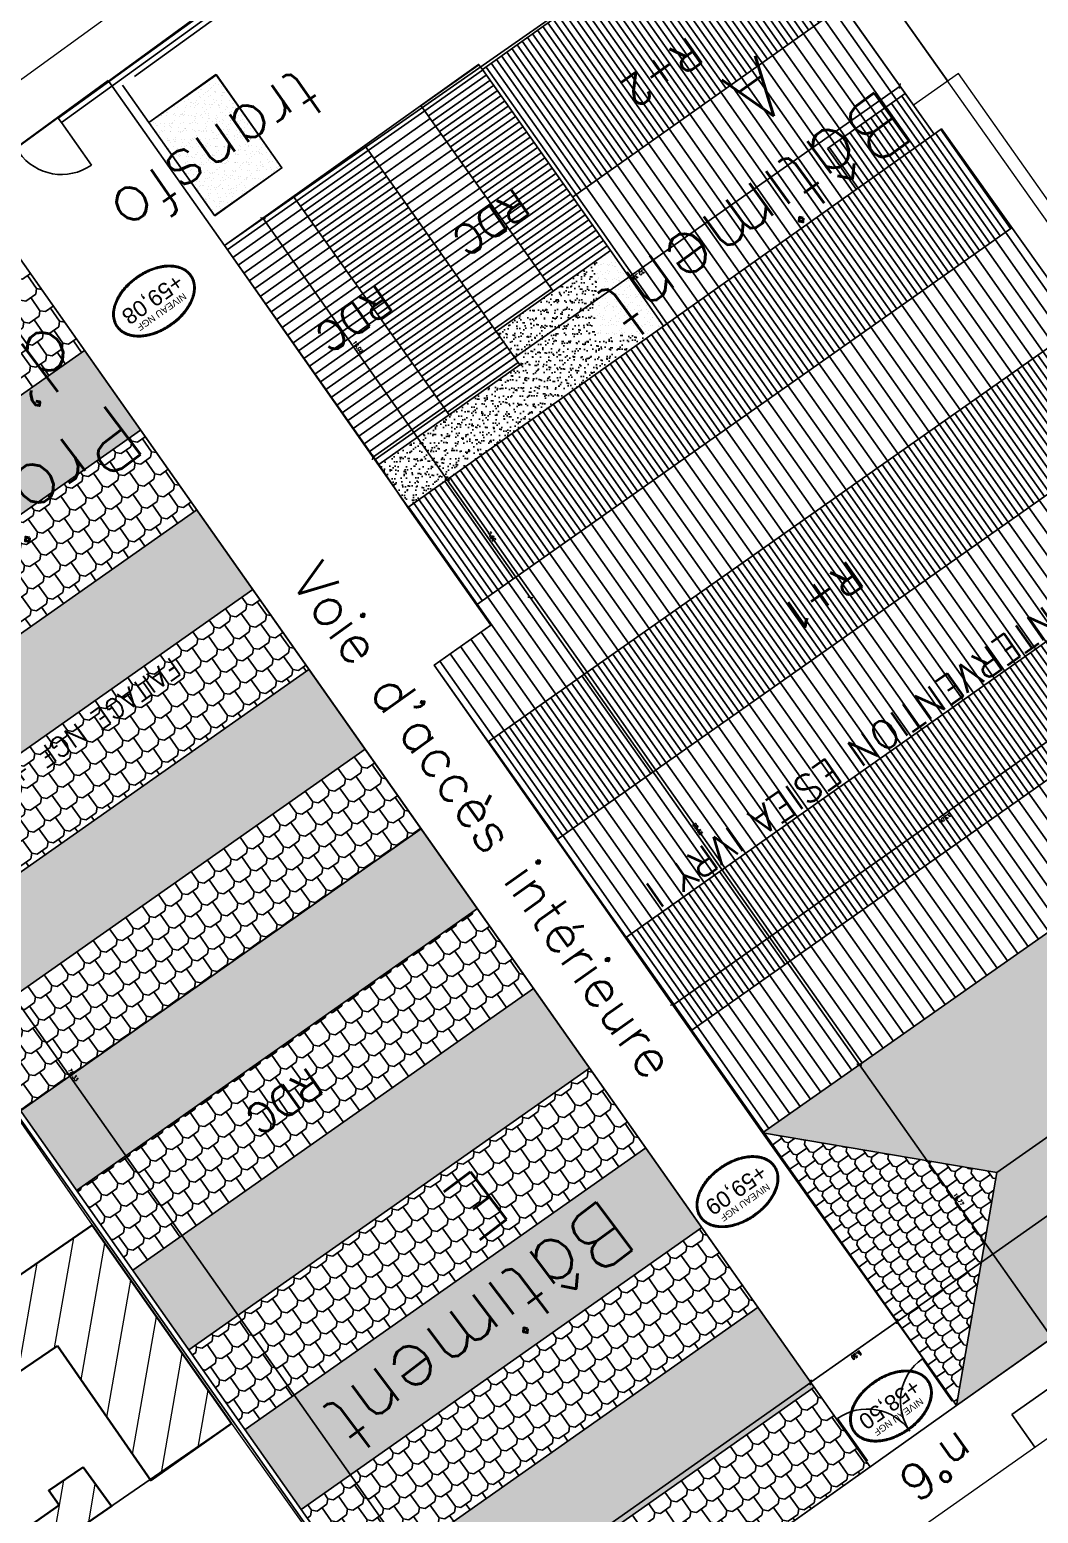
# Model space of a CAD drawing. Extents: x 1215 to 2028, y -6 to 499.
# Drawn here: x 1539.9 to 1590.4, y 196.5 to 270.8 of the extents above; entities that cross this region are included whole.
import ezdxf
from ezdxf.enums import TextEntityAlignment as Align

# ---------------------------------------------------------------- set-up
doc = ezdxf.new("R2010")
doc.units = 0
doc.header["$PDMODE"] = 35
doc.layers.get('0').update_dxf_attribs({"linetype": 'CONTINUOUS'})
doc.layers.get('DEFPOINTS').update_dxf_attribs({"linetype": 'CONTINUOUS'})
for name, color, linetype, lineweight in [('Ar0-Cote', 1, 'CONTINUOUS', 5), ('Ar0-Texte2', 6, 'CONTINUOUS', 15), ('Ar1-Site', 6, 'CONTINUOUS', 18), ('Ar2-Coupe-Gras', 7, 'CONTINUOUS', 35), ('Ar2-Vue-FIN', 9, 'CONTINUOUS', 9), ('Ar2-Vue-Moyen', 6, 'CONTINUOUS', 25)]:
    doc.layers.add(name, color=color, linetype=linetype, lineweight=lineweight)
for name, color, linetype in [('LYTV_COT_200', 2, 'CONTINUOUS'), ('LYTV_E_CONTOURS', 3, 'CONTINUOUS'), ('LYTV_E_HACH BAT', 251, 'CONTINUOUS'), ('LYTV_TXT1_500', 1, 'CONTINUOUS'), ('LYTV_VUE', 1, 'CONTINUOUS')]:
    doc.layers.add(name, color=color, linetype=linetype)
doc.layers.add('LYTV_SURFACES', color=232, linetype='CONTINUOUS', plot=False)
doc.styles.add('arial', font='arial.ttf', dxfattribs={"width": 0.9999})
doc.styles.get("Standard").update_dxf_attribs({"font": 'romans.shx'})
doc.dimstyles.new('100E', dxfattribs={"dimtxt": 0.18, "dimasz": 0.18, "dimexe": 0.18, "dimexo": 0.0625, "dimgap": 0.09, "dimtad": 1, "dimzin": 0, "dimdsep": 46, "dimtxsty": 'Standard', "dimblk1": 'OBLIQUE', "dimblk2": 'OBLIQUE', "dimsah": 1, "dimcen": 0, "dimse1": 1, "dimse2": 1, "dimclrt": 256, "dimadec": 0, "dimazin": 0, "dimtfac": 1, "dimtofl": 0, "dimtmove": 0, "dimatfit": 3, "dimldrblk": 'OBLIQUE', "dimfxl": 1, "dimtolj": 1, "dimtzin": 0, "dimarcsym": 0})
pattern_1 = [(35.1565, (1591.0552, 222.4732), (-1.151624, 1.635164), [0.6, -0.4, 0.6, -0.4]), (35.1565, (1590.8882, 223.5787), (-1.151624, 1.635164), [0.6, -0.4, 0.6, -0.4]), (125.1565, (1590.7766, 222.5215), (-1.635164, -1.151624), [0.8, -1.2]), (125.1565, (1590.6095, 223.627), (-1.635164, -1.151624), [0.8, -1.2]), (125.1565, (1591.5941, 223.0973), (-1.635164, -1.151624), [0.8, -1.2]), (125.1565, (1591.4271, 224.2028), (-1.635164, -1.151624), [0.8, -1.2]), (260.1565, (1590.7766, 222.5215), (1.151624, -1.635164), [0.282843, -2.545584]), (260.1565, (1591.5941, 223.0973), (1.151624, -1.635164), [0.282843, -2.545584]), (260.1565, (1590.6095, 223.627), (1.151624, -1.635164), [0.282843, -2.545584]), (260.1565, (1591.4271, 224.2028), (1.151624, -1.635164), [0.282843, -2.545584]), (170.1565, (1591.0552, 222.4732), (-1.635164, -1.151624), [0.282843, -2.545584]), (170.1565, (1590.8882, 223.5787), (-1.635164, -1.151624), [0.282843, -2.545584]), (170.1565, (1591.8728, 223.049), (-1.635164, -1.151624), [0.282843, -2.545584]), (170.1565, (1591.7058, 224.1545), (-1.635164, -1.151624), [0.282843, -2.545584])]
pattern_2 = [(215.1565, (1590.81, 222.3004), (0.575812, -0.817582), [0.3, -0.2, 0.3, -0.2]), (215.1565, (1590.8935, 221.7477), (0.575812, -0.817582), [0.3, -0.2, 0.3, -0.2]), (305.1565, (1590.9493, 222.2762), (0.817582, 0.575812), [0.4, -0.6]), (305.1565, (1591.0328, 221.7235), (0.817582, 0.575812), [0.4, -0.6]), (305.1565, (1590.5405, 221.9883), (0.817582, 0.575812), [0.4, -0.6]), (305.1565, (1590.624, 221.4356), (0.817582, 0.575812), [0.4, -0.6]), (80.1565, (1590.9493, 222.27625), (-0.575812, 0.817582), [0.141421, -1.272792]), (80.1565, (1590.5405, 221.98834), (-0.575812, 0.817582), [0.141421, -1.272792]), (80.1565, (1591.0328, 221.7235), (-0.575812, 0.817582), [0.141421, -1.272792]), (80.1565, (1590.624, 221.4356), (-0.575812, 0.817582), [0.141421, -1.272792]), (350.1565, (1590.81, 222.3004), (0.817582, 0.575812), [0.141421, -1.272792]), (350.1565, (1590.8935, 221.7477), (0.817582, 0.575812), [0.141421, -1.272792]), (350.1565, (1590.4012, 222.0125), (0.817582, 0.575812), [0.141421, -1.272792]), (350.1565, (1590.4847, 221.4598), (0.817582, 0.575812), [0.141421, -1.272792])]
pattern_3 = [(305.1565, (1590.89173, 222.358), (0.2595823, 0.1828203), [])]
pattern_4 = [(252.6565, (1590.89173, 222.358), (0.2948916, -0.3909223), [0, -0.38608, 0, -0.4318, 0, -0.41275]), (222.6565, (1590.8917, 222.358), (0.0452344, -0.844904), [0, -0.20828, 0, -0.34798, 0, -0.13335]), (182.6565, (1591.14716, 222.5379), (-0.6458736, -0.456638), [0, -0.127, 0, -0.4572, 0, -0.5969]), (172.6565, (1591.14716, 222.5379), (-0.4959046, -0.621928), [0, -0.0635, 0, -0.29972, 0, -0.3429])]
pattern_5 = [(35.1565, (1590.89173, 222.358), (-0.1828203, 0.2595823), [])]
pattern_6 = [(35.1565, (1590.89173, 222.358), (-0.2742305, 0.3893734), [])]
pattern_7 = [(305.1565, (1590.8917, 222.358), (0.5191646, 0.365641), [])]

# ---------------------------------------------------------------- blocks, each defined once
blk = doc.blocks.new('ETI_NIV NGF')
at = {"start_tangent": (0, -1), "end_tangent": (0, -1)}
for points in [[(-207, -27.9), (-206.8, -31.9), (-206.3, -36), (-205.5, -40), (-204.4, -43.9), (-203.1, -47.8), (-201.4, -51.5), (-197.2, -58.7), (-192.1, -65.4), (-186.2, -71.6), (-179.4, -77.3), (-172, -82.5), (-163.9, -87.1), (-155.2, -91.1), (-146.1, -94.6), (-136.5, -97.5), (-126.6, -99.8), (-116.4, -101.5), (-106.1, -102.5), (-95.6, -103), (-85.1, -102.8), (-74.7, -102.1), (-64.4, -100.7), (-54.4, -98.7), (-44.6, -96.1), (-35.2, -92.9), (-26.3, -89.1), (-18, -84.8), (-10.2, -79.9), (-3.1, -74.5), (3.3, -68.6), (8.9, -62.1), (13.5, -55.2), (15.4, -51.5), (17.1, -47.7), (18.5, -43.9), (19.6, -40), (20.4, -36), (20.9, -31.9), (21, -27.9), (20.9, -23.8), (20.4, -19.8), (19.6, -15.8), (18.5, -11.9), (17.1, -8), (15.4, -4.2), (13.5, -0.6), (8.9, 6.4), (3.3, 12.8), (-3.1, 18.8), (-10.2, 24.2), (-18, 29.1), (-26.3, 33.4), (-35.2, 37.1), (-44.6, 40.3), (-54.4, 42.9), (-64.4, 44.9), (-74.7, 46.3), (-85.1, 47.1), (-95.6, 47.2), (-106.1, 46.8), (-116.4, 45.7), (-126.6, 44), (-136.5, 41.7), (-146.1, 38.8), (-155.2, 35.3), (-163.9, 31.3), (-172, 26.7), (-179.4, 21.5), (-186.2, 15.9), (-192.1, 9.6), (-197.2, 2.9), (-201.4, -4.3), (-203.1, -8), (-204.4, -11.9), (-205.5, -15.8), (-206.3, -19.8), (-206.8, -23.8), (-207, -27.9)], [(-206, -27.9), (-205.8, -31.9), (-205.4, -35.8), (-204.6, -39.7), (-203.5, -43.6), (-202.1, -47.4), (-200.5, -51.1), (-196.4, -58.1), (-191.4, -64.8), (-185.5, -70.9), (-178.8, -76.5), (-171.4, -81.6), (-163.4, -86.2), (-154.8, -90.2), (-145.8, -93.6), (-136.3, -96.5), (-126.4, -98.8), (-116.3, -100.5), (-106, -101.5), (-95.6, -102), (-85.2, -101.9), (-74.8, -101.1), (-64.6, -99.7), (-54.6, -97.7), (-44.9, -95.1), (-35.6, -92), (-26.8, -88.2), (-18.5, -84), (-10.7, -79.1), (-3.7, -73.8), (2.6, -67.9), (8.1, -61.5), (12.6, -54.7), (14.5, -51.1), (16.2, -47.4), (17.5, -43.6), (18.6, -39.7), (19.4, -35.8), (19.9, -31.9), (20, -27.9), (19.9, -23.9), (19.4, -19.9), (18.6, -16), (17.5, -12.2), (16.2, -8.4), (14.5, -4.7), (12.6, -1.1), (8.1, 5.7), (2.6, 12.1), (-3.7, 18), (-10.7, 23.4), (-18.5, 28.2), (-26.8, 32.5), (-35.6, 36.2), (-44.9, 39.4), (-54.6, 41.9), (-64.6, 43.9), (-74.8, 45.3), (-85.2, 46.1), (-95.6, 46.2), (-106, 45.8), (-116.3, 44.7), (-126.4, 43), (-136.3, 40.7), (-145.8, 37.9), (-154.8, 34.4), (-163.4, 30.4), (-171.4, 25.8), (-178.8, 20.7), (-185.5, 15.1), (-191.4, 9), (-196.4, 2.4), (-200.5, -4.7), (-202.1, -8.4), (-203.5, -12.2), (-204.6, -16), (-205.4, -19.9), (-205.8, -23.9), (-206, -27.9)], [(-205, -27.9), (-204.8, -31.8), (-204.4, -35.7), (-203.6, -39.5), (-202.5, -43.3), (-201.2, -47), (-199.6, -50.6), (-195.6, -57.6), (-190.6, -64.1), (-184.8, -70.2), (-178.2, -75.7), (-170.9, -80.8), (-163, -85.3), (-154.5, -89.3), (-145.4, -92.7), (-136, -95.5), (-126.2, -97.8), (-116.2, -99.5), (-105.9, -100.5), (-95.6, -101), (-85.2, -100.9), (-74.9, -100.1), (-64.7, -98.7), (-54.8, -96.7), (-45.2, -94.2), (-36, -91), (-27.2, -87.3), (-18.9, -83.1), (-11.3, -78.3), (-4.4, -73), (1.9, -67.2), (7.3, -60.9), (11.8, -54.2), (13.6, -50.6), (15.2, -47), (16.6, -43.3), (17.6, -39.5), (18.4, -35.7), (18.9, -31.8), (19, -27.9), (18.9, -24), (18.4, -20.1), (17.6, -16.3), (16.6, -12.5), (15.2, -8.8), (13.6, -5.1), (11.8, -1.6), (7.3, 5.1), (1.9, 11.4), (-4.4, 17.2), (-11.3, 22.5), (-18.9, 27.3), (-27.2, 31.6), (-36, 35.3), (-45.2, 38.4), (-54.8, 41), (-64.7, 42.9), (-74.9, 44.3), (-85.2, 45.1), (-95.6, 45.2), (-105.9, 44.8), (-116.2, 43.7), (-126.2, 42), (-136, 39.8), (-145.4, 36.9), (-154.5, 33.5), (-163, 29.5), (-170.9, 25), (-178.2, 19.9), (-184.8, 14.4), (-190.6, 8.3), (-195.6, 1.8), (-199.6, -5.1), (-201.2, -8.8), (-202.5, -12.5), (-203.6, -16.3), (-204.4, -20.1), (-204.8, -24), (-205, -27.9)], [(-204, -27.9), (-203.8, -31.7), (-203.4, -35.5), (-202.6, -39.3), (-201.6, -43), (-200.3, -46.6), (-198.7, -50.2), (-194.8, -57), (-189.9, -63.5), (-184.1, -69.4), (-177.6, -74.9), (-170.4, -79.9), (-162.5, -84.4), (-154.1, -88.3), (-145.1, -91.7), (-135.7, -94.6), (-126, -96.8), (-116, -98.5), (-105.8, -99.5), (-95.6, -100), (-85.2, -99.9), (-75, -99.1), (-64.9, -97.7), (-55, -95.8), (-45.5, -93.2), (-36.3, -90.1), (-27.6, -86.4), (-19.4, -82.2), (-11.9, -77.5), (-5, -72.2), (1.1, -66.5), (6.5, -60.3), (10.9, -53.7), (12.7, -50.2), (14.3, -46.6), (15.6, -43), (16.7, -39.3), (17.4, -35.5), (17.9, -31.7), (18, -27.9), (17.9, -24.1), (17.4, -20.3), (16.7, -16.5), (15.6, -12.8), (14.3, -9.1), (12.7, -5.6), (10.9, -2.1), (6.5, 4.5), (1.1, 10.7), (-5, 16.5), (-11.9, 21.7), (-19.4, 26.4), (-27.6, 30.7), (-36.3, 34.3), (-45.5, 37.5), (-55, 40), (-64.9, 42), (-75, 43.3), (-85.2, 44.1), (-95.6, 44.2), (-105.8, 43.8), (-116, 42.7), (-126, 41.1), (-135.7, 38.8), (-145.1, 36), (-154.1, 32.6), (-162.5, 28.6), (-170.4, 24.1), (-177.6, 19.2), (-184.1, 13.7), (-189.9, 7.7), (-194.8, 1.3), (-198.7, -5.6), (-200.3, -9.1), (-201.6, -12.8), (-202.6, -16.5), (-203.4, -20.3), (-203.8, -24.1), (-204, -27.9)], [(-203, -27.9), (-202.4, -35.4), (-200.6, -42.7), (-197.8, -49.8), (-193.9, -56.5), (-189.1, -62.8), (-183.4, -68.7), (-177, -74.1), (-169.8, -79.1), (-162, -83.5), (-153.7, -87.4), (-144.8, -90.8), (-135.5, -93.6), (-125.8, -95.8), (-115.9, -97.5), (-105.8, -98.6), (-95.5, -99), (-85.3, -98.9), (-75.1, -98.1), (-65.1, -96.7), (-55.3, -94.8), (-45.8, -92.3), (-36.7, -89.2), (-28, -85.5), (-19.9, -81.3), (-12.4, -76.7), (-5.6, -71.5), (0.4, -65.8), (5.7, -59.7), (10, -53.2), (13.4, -46.3), (15.7, -39), (16.9, -31.6), (16.9, -24.1), (15.7, -16.7), (13.4, -9.5), (10, -2.6), (5.7, 3.9), (0.4, 10), (-5.6, 15.7), (-12.4, 20.9), (-19.9, 25.6), (-28, 29.8), (-36.7, 33.4), (-45.8, 36.5), (-55.3, 39), (-65.1, 41), (-75.1, 42.3), (-85.3, 43.1), (-95.5, 43.2), (-105.8, 42.8), (-115.9, 41.7), (-125.8, 40.1), (-135.5, 37.8), (-144.8, 35), (-153.7, 31.6), (-162, 27.7), (-169.8, 23.3), (-177, 18.4), (-183.4, 12.9), (-189.1, 7), (-193.9, 0.7), (-197.8, -6), (-200.6, -13.1), (-202.4, -20.4), (-203, -27.9)]]:
    blk.add_spline(points, degree=3, dxfattribs=at)
at = {"style": 'arial', "width": 0.9999}
blk.add_text('NIVEAU NGF', height=17, dxfattribs=at).set_placement((-93, 5.4), align=Align.MIDDLE_CENTER)
blk.add_attdef('+000,00', text='', height=40, dxfattribs=at).set_placement((-93, -32.9), align=Align.MIDDLE_CENTER)
blk = doc.blocks.new('_OBLIQUE')
at = {"color": 0, "linetype": 'ByBlock'}
blk.add_line((-0.5, -0.5), (0.5, 0.5), dxfattribs=at)
blk = doc.blocks.new('*D8')
at = {"layer": 'Ar0-Cote', "color": 0, "lineweight": -2, "transparency": 16777216}
blk.add_line((1583.332, 206.077), (1578.999, 203.025), dxfattribs=at)
at = {"layer": 'DEFPOINTS', "color": 0, "transparency": 16777216}
for p in [(1578.999, 203.025), (1586.304, 201.858), (1581.984, 198.787)]:
    blk.add_point(p, dxfattribs=at)
at = {"layer": 'Ar0-Cote', "color": 0, "lineweight": -2, "transparency": 16777216, "xscale": 0.18, "yscale": 0.18, "zscale": 0.18}
for p, rotation in [((1583.332, 206.077), 35.15652550320367), ((1578.999, 203.025), 215.1565255032037)]:
    blk.add_blockref('_OBLIQUE', p, dxfattribs=dict(at, rotation=rotation))
at = {"layer": 'Ar0-Cote', "transparency": 16777216, "insert": (1581.279, 204.39), "char_height": 0.18, "attachment_point": 5, "rotation": 215.15653}
blk.add_mtext('\\A1;5,50', dxfattribs=at)
blk = doc.blocks.new('*D9')
at = {"layer": 'DEFPOINTS', "color": 0, "transparency": 16777216}
for p in [(1578.999, 203.025), (1586.304, 201.858), (1581.984, 198.787)]:
    blk.add_point(p, dxfattribs=at)
at = {"layer": 'LYTV_COT_200', "color": 0, "lineweight": -2, "transparency": 16777216}
blk.add_line((1583.332, 206.077), (1578.999, 203.025), dxfattribs=at)
at = {"layer": 'LYTV_COT_200', "color": 0, "lineweight": -2, "transparency": 16777216, "xscale": 0.18, "yscale": 0.18, "zscale": 0.18}
for p, rotation in [((1583.332, 206.077), 35.15652550320367), ((1578.999, 203.025), 215.1565255032037)]:
    blk.add_blockref('_OBLIQUE', p, dxfattribs=dict(at, rotation=rotation))
at = {"layer": 'LYTV_COT_200', "transparency": 16777216, "insert": (1581.269, 204.404), "char_height": 0.18, "attachment_point": 5, "rotation": 215.15653}
blk.add_mtext('\\A1;5.30', dxfattribs=at)
blk = doc.blocks.new('*D14')
at = {"layer": 'Ar0-Cote', "color": 0, "lineweight": -2, "transparency": 16777216}
blk.add_line((1625.494, 235.771), (1583.332, 206.077), dxfattribs=at)
at = {"layer": 'DEFPOINTS', "color": 0, "transparency": 16777216}
for p in [(1623.635, 238.411), (1582.756, 206.895), (1583.332, 206.077)]:
    blk.add_point(p, dxfattribs=at)
at = {"layer": 'Ar0-Cote', "color": 0, "lineweight": -2, "transparency": 16777216, "xscale": 0.18, "yscale": 0.18, "zscale": 0.18}
for p, rotation in [((1625.494, 235.771), 35.15652550320367), ((1583.332, 206.077), 215.1565255032037)]:
    blk.add_blockref('_OBLIQUE', p, dxfattribs=dict(at, rotation=rotation))
at = {"layer": 'Ar0-Cote', "transparency": 16777216, "insert": (1604.517, 220.777), "char_height": 0.18, "attachment_point": 5, "rotation": 215.15653}
blk.add_mtext('\\A1;51.57', dxfattribs=at)
blk = doc.blocks.new('*D15')
at = {"layer": 'Ar0-Cote', "color": 0, "lineweight": -2, "transparency": 16777216}
blk.add_line((1591.095, 205.232), (1581.438, 218.943), dxfattribs=at)
at = {"layer": 'DEFPOINTS', "color": 0, "transparency": 16777216}
for p in [(1581.438, 218.943), (1576.579, 215.521), (1586.304, 201.858)]:
    blk.add_point(p, dxfattribs=at)
at = {"layer": 'Ar0-Cote', "color": 0, "lineweight": -2, "transparency": 16777216, "xscale": 0.18, "yscale": 0.18, "zscale": 0.18}
for p, rotation in [((1581.438, 218.943), 125.1565255032037), ((1591.095, 205.232), 305.1565255032037)]:
    blk.add_blockref('_OBLIQUE', p, dxfattribs=dict(at, rotation=rotation))
at = {"layer": 'Ar0-Cote', "transparency": 16777216, "insert": (1586.414, 212.191), "char_height": 0.18, "attachment_point": 5, "rotation": 305.15653}
blk.add_mtext('\\A1;16.77', dxfattribs=at)
blk = doc.blocks.new('*D16')
at = {"layer": 'Ar0-Cote', "color": 0, "lineweight": -2, "transparency": 16777216}
blk.add_line((1581.438, 218.943), (1564.942, 242.366), dxfattribs=at)
at = {"layer": 'DEFPOINTS', "color": 0, "transparency": 16777216}
for p in [(1564.942, 242.366), (1560.136, 238.981), (1576.579, 215.521)]:
    blk.add_point(p, dxfattribs=at)
at = {"layer": 'Ar0-Cote', "color": 0, "lineweight": -2, "transparency": 16777216, "xscale": 0.18, "yscale": 0.18, "zscale": 0.18}
for p, rotation in [((1564.942, 242.366), 125.1565255032037), ((1581.438, 218.943), 305.1565255032037)]:
    blk.add_blockref('_OBLIQUE', p, dxfattribs=dict(at, rotation=rotation))
at = {"layer": 'Ar0-Cote', "transparency": 16777216, "insert": (1573.337, 230.758), "char_height": 0.18, "attachment_point": 5, "rotation": 305.15653}
blk.add_mtext('\\A1;28.65', dxfattribs=at)
blk = doc.blocks.new('*D17')
at = {"layer": 'Ar0-Cote', "color": 0, "lineweight": -2, "transparency": 16777216}
blk.add_line((1564.941, 242.367), (1560.782, 248.272), dxfattribs=at)
at = {"layer": 'DEFPOINTS', "color": 0, "transparency": 16777216}
for p in [(1560.782, 248.272), (1558.807, 246.881), (1562.968, 240.977)]:
    blk.add_point(p, dxfattribs=at)
at = {"layer": 'Ar0-Cote', "color": 0, "lineweight": -2, "transparency": 16777216, "xscale": 0.18, "yscale": 0.18, "zscale": 0.18}
for p, rotation in [((1560.782, 248.272), 125.1565255032037), ((1564.941, 242.367), 305.1565255032037)]:
    blk.add_blockref('_OBLIQUE', p, dxfattribs=dict(at, rotation=rotation))
at = {"layer": 'Ar0-Cote', "transparency": 16777216, "insert": (1563.009, 245.423), "char_height": 0.18, "attachment_point": 5, "rotation": 305.15653}
blk.add_mtext('\\A1;7.22', dxfattribs=at)
blk = doc.blocks.new('*D18')
at = {"layer": 'Ar0-Cote', "color": 0, "lineweight": -2, "transparency": 16777216}
blk.add_line((1560.782, 248.272), (1551.557, 261.371), dxfattribs=at)
at = {"layer": 'DEFPOINTS', "color": 0, "transparency": 16777216}
for p in [(1551.557, 261.371), (1549.618, 260.006), (1558.807, 246.881)]:
    blk.add_point(p, dxfattribs=at)
at = {"layer": 'Ar0-Cote', "color": 0, "lineweight": -2, "transparency": 16777216, "xscale": 0.18, "yscale": 0.18, "zscale": 0.18}
for p, rotation in [((1551.557, 261.371), 125.1565255032037), ((1560.782, 248.272), 305.1565255032037)]:
    blk.add_blockref('_OBLIQUE', p, dxfattribs=dict(at, rotation=rotation))
at = {"layer": 'Ar0-Cote', "transparency": 16777216, "insert": (1556.316, 254.925), "char_height": 0.18, "attachment_point": 5, "rotation": 305.15653}
blk.add_mtext('\\A1;16.02', dxfattribs=at)
blk = doc.blocks.new('*D19')
at = {"layer": 'Ar0-Cote', "color": 0, "lineweight": -2, "transparency": 16777216}
blk.add_line((1583.48, 268.007), (1557.042, 249.388), dxfattribs=at)
at = {"layer": 'DEFPOINTS', "color": 0, "transparency": 16777216}
for p in [(1585.179, 265.595), (1557.042, 249.388), (1558.807, 246.881)]:
    blk.add_point(p, dxfattribs=at)
at = {"layer": 'Ar0-Cote', "color": 0, "lineweight": -2, "transparency": 16777216, "xscale": 0.18, "yscale": 0.18, "zscale": 0.18}
for p, rotation in [((1583.48, 268.007), 35.15652550320367), ((1557.042, 249.388), 215.1565255032037)]:
    blk.add_blockref('_OBLIQUE', p, dxfattribs=dict(at, rotation=rotation))
at = {"layer": 'Ar0-Cote', "transparency": 16777216, "insert": (1570.365, 258.55), "char_height": 0.18, "attachment_point": 5, "rotation": 215.15653}
blk.add_mtext('\\A1;32.34', dxfattribs=at)
blk = doc.blocks.new('*D20')
at = {"layer": 'Ar0-Cote', "color": 0, "lineweight": -2, "transparency": 16777216}
blk.add_line((1572.085, 221.927), (1599.143, 240.983), dxfattribs=at)
at = {"layer": 'DEFPOINTS', "color": 0, "transparency": 16777216}
for p in [(1599.143, 240.983), (1600.461, 239.112), (1572.987, 220.647)]:
    blk.add_point(p, dxfattribs=at)
at = {"layer": 'Ar0-Cote', "color": 0, "lineweight": -2, "transparency": 16777216, "xscale": 0.18, "yscale": 0.18, "zscale": 0.18}
for p, rotation in [((1599.143, 240.983), 125.1565255032037), ((1572.085, 221.927), 305.1565255032037)]:
    blk.add_blockref('_OBLIQUE', p, dxfattribs=dict(at, rotation=rotation))
at = {"layer": 'Ar0-Cote', "transparency": 16777216, "insert": (1585.718, 231.308), "char_height": 0.18, "attachment_point": 5, "rotation": 215.15653}
blk.add_mtext('\\A1;33.09', dxfattribs=at)
blk = doc.blocks.new('*D23')
at = {"layer": 'Ar0-Cote', "color": 0, "lineweight": -2, "transparency": 16777216}
blk.add_line((1579.009, 203.01), (1558.732, 188.729), dxfattribs=at)
at = {"layer": 'DEFPOINTS', "color": 0, "transparency": 16777216}
for p in [(1581.984, 198.787), (1558.732, 188.729), (1561.77, 184.417)]:
    blk.add_point(p, dxfattribs=at)
at = {"layer": 'Ar0-Cote', "color": 0, "lineweight": -2, "transparency": 16777216, "xscale": 0.18, "yscale": 0.18, "zscale": 0.18}
for p, rotation in [((1579.009, 203.01), 35.15652550320367), ((1558.732, 188.729), 215.1565255032037)]:
    blk.add_blockref('_OBLIQUE', p, dxfattribs=dict(at, rotation=rotation))
at = {"layer": 'Ar0-Cote', "transparency": 16777216, "insert": (1568.974, 195.723), "char_height": 0.18, "attachment_point": 5, "rotation": 215.15653}
blk.add_mtext('\\A1;24.80', dxfattribs=at)
blk = doc.blocks.new('*D24')
at = {"layer": 'Ar0-Cote', "color": 0, "lineweight": -2, "transparency": 16777216}
blk.add_line((1564.447, 186.302), (1519.344, 250.343), dxfattribs=at)
at = {"layer": 'DEFPOINTS', "color": 0, "transparency": 16777216}
for p in [(1519.344, 250.343), (1516.896, 248.62), (1561.77, 184.417)]:
    blk.add_point(p, dxfattribs=at)
at = {"layer": 'Ar0-Cote', "color": 0, "lineweight": -2, "transparency": 16777216, "xscale": 0.18, "yscale": 0.18, "zscale": 0.18}
for p, rotation in [((1519.344, 250.343), 125.1565255032037), ((1564.447, 186.302), 305.1565255032037)]:
    blk.add_blockref('_OBLIQUE', p, dxfattribs=dict(at, rotation=rotation))
at = {"layer": 'Ar0-Cote', "transparency": 16777216, "insert": (1542.042, 218.426), "char_height": 0.18, "attachment_point": 5, "rotation": 305.15653}
blk.add_mtext('\\A1;78.33', dxfattribs=at)

msp = doc.modelspace()

# ---------------------------------------------------------------- hatches: boundary and pattern name
at = {"layer": 'Ar1-Site'}
h = msp.add_hatch(dxfattribs=at)
h.set_pattern_fill('ANSI31', color=256, scale=0.5, style=0)
h.set_pattern_definition([(260.1565, (1590.8917, 222.358), (1.56413, -0.271394), [])])
h.paths.add_polyline_path([(1541.263, 204.858), (1545.929, 198.104), (1549.98, 200.953), (1542.986, 210.897), (1527.022, 199.882), (1533.769, 189.807), (1538.681, 193.177), (1534.016, 199.931)])
h.paths.add_polyline_path([(1542.539, 198.769), (1543.962, 196.806), (1540.769, 194.603), (1539.864, 195.83), (1541.338, 196.866), (1540.82, 197.602)], flags=17)
at = {"layer": 'LYTV_E_HACH BAT'}
h = msp.add_hatch(dxfattribs=at)
h.set_pattern_fill('ANSI31', color=256, scale=0.1, angle=45, style=0)
h.set_pattern_definition(pattern_3)
h.paths.add_polyline_path([(1565.819, 265.823), (1568.018, 262.682), (1561.14, 257.865), (1558.94, 261.007)], flags=9)
h.paths.add_polyline_path([(1567.065, 262.44), (1580.614, 272.025), (1576.048, 278.454), (1562.545, 268.829)])
h.paths.add_polyline_path([(1573.92, 273.041), (1576.077, 269.961), (1570.107, 265.781), (1567.951, 268.861)], flags=24)
h = msp.add_hatch(dxfattribs=at)
h.set_pattern_fill('ANSI31', color=256, scale=0.2, angle=45, style=0)
h.set_pattern_definition(pattern_7)
h.paths.add_polyline_path([(1565.819, 265.823), (1568.018, 262.682), (1561.14, 257.865), (1558.94, 261.007)], flags=9)
h.paths.add_polyline_path([(1581.283, 262.831), (1579.839, 264.881), (1583.737, 267.626), (1580.614, 272.025), (1567.065, 262.44), (1568.963, 259.757), (1571.625, 255.977)])
h = msp.add_hatch(dxfattribs=at)
h.set_pattern_fill('AR-SAND', color=256, scale=0.01, style=0)
h.set_pattern_definition(pattern_4)
h.paths.add_polyline_path([(1553.024, 269.542), (1555.223, 266.403), (1545.616, 259.676), (1543.418, 262.815)], flags=9)
h.paths.add_polyline_path([(1545.831, 266.185), (1549.14, 261.507), (1552.503, 263.905), (1549.194, 268.583)])
h = msp.add_hatch(dxfattribs=at)
h.set_pattern_fill('ANSI31', color=256, scale=0.1, angle=135, style=0)
h.set_pattern_definition(pattern_5)
h.paths.add_polyline_path([(1565.819, 265.823), (1568.018, 262.682), (1561.14, 257.865), (1558.94, 261.007)], flags=9)
h.paths.add_polyline_path([(1559.47, 267.03), (1566.1, 257.731), (1568.963, 259.757), (1562.545, 268.829), (1562.359, 269.09)])
h = msp.add_hatch(dxfattribs=at)
h.set_pattern_fill('ANSI31', color=256, scale=0.15, angle=135, style=0)
h.set_pattern_definition(pattern_6)
h.paths.add_polyline_path([(1565.819, 265.823), (1568.018, 262.682), (1561.14, 257.865), (1558.94, 261.007)], flags=9)
h.paths.add_polyline_path([(1556.649, 265.019), (1563.237, 255.706), (1566.1, 257.731), (1559.47, 267.03)])
h = msp.add_hatch(dxfattribs=at)
h.set_pattern_fill('ANSI31', color=256, scale=0.1, angle=45, style=0)
h.set_pattern_definition(pattern_3)
h.paths.add_polyline_path([(1581.283, 262.831), (1585.179, 265.595), (1583.737, 267.626), (1579.839, 264.881)])
h = msp.add_hatch(dxfattribs=at)
h.set_pattern_fill('ANSI31', color=256, scale=0.1, angle=135, style=0)
h.set_pattern_definition(pattern_5)
h.paths.add_polyline_path([(1558.95, 260.986), (1561.15, 257.845), (1554.271, 253.028), (1552.071, 256.17)], flags=9)
h.paths.add_polyline_path([(1565.819, 265.823), (1568.018, 262.682), (1561.14, 257.865), (1558.94, 261.007)], flags=9)
h.paths.add_polyline_path([(1553.083, 262.477), (1560.889, 251.529), (1564.425, 254.026), (1563.237, 255.706), (1556.649, 265.019)])
h = msp.add_hatch(dxfattribs=at)
h.set_pattern_fill('ANSI31', color=256, scale=0.1, angle=45, style=0)
h.set_pattern_definition(pattern_3)
h.paths.add_polyline_path([(1562.243, 242.006), (1589.075, 260.904), (1585.547, 265.857), (1585.179, 265.595), (1558.807, 246.881)])
h = msp.add_hatch(dxfattribs=at)
h.set_pattern_fill('ANSI31', color=256, scale=0.15, angle=135, style=0)
h.set_pattern_definition(pattern_6)
h.paths.add_polyline_path([(1549.618, 260.006), (1557.352, 249.033), (1560.889, 251.529), (1553.083, 262.477)])
h.paths.add_polyline_path([(1558.95, 260.986), (1561.15, 257.845), (1554.271, 253.028), (1552.071, 256.17)], flags=25)
h = msp.add_hatch(dxfattribs=at)
h.set_pattern_fill('ANSI31', color=256, scale=0.2, angle=45, style=0)
h.set_pattern_definition(pattern_7)
h.paths.add_polyline_path([(1562.836, 235.129), (1592.536, 256.046), (1589.075, 260.904), (1562.243, 242.006), (1562.968, 240.977), (1560.136, 238.981)])
h = msp.add_hatch(dxfattribs=at)
h.set_pattern_fill('AR-SAND', color=256, scale=0.01, style=0)
h.set_pattern_definition(pattern_4)
h.paths.add_polyline_path([(1557.352, 249.033), (1558.807, 246.881), (1571.625, 255.977), (1568.963, 259.757), (1563.237, 255.706), (1564.425, 254.026)])
h = msp.add_hatch(dxfattribs=at)
h.set_pattern_fill('397', color=256, scale=2, angle=180, style=0, pattern_type=2)
h.set_pattern_definition(pattern_1)
h.paths.add_polyline_path([(1519.709, 244.622), (1522.522, 240.625), (1542.605, 254.755), (1539.792, 258.752)])
h = msp.add_hatch(dxfattribs=at)
h.set_pattern_fill('ANSI31', color=256, scale=0.1, angle=45, style=0)
h.set_pattern_definition(pattern_3)
h.paths.add_polyline_path([(1566.276, 230.221), (1596.012, 251.164), (1592.536, 256.046), (1562.836, 235.129)])
h = msp.add_hatch(dxfattribs=at)
h.set_pattern_fill('397', color=256, style=0, pattern_type=2)
h.set_pattern_definition(pattern_2)
h.paths.add_polyline_path([(1522.522, 240.625), (1525.335, 236.627), (1545.418, 250.757), (1542.605, 254.755)])
h = msp.add_hatch(dxfattribs=at)
h.set_pattern_fill('397', color=256, scale=2, angle=180, style=0, pattern_type=2)
h.set_pattern_definition(pattern_1)
h.paths.add_polyline_path([(1525.335, 236.627), (1528.148, 232.629), (1548.23, 246.759), (1545.418, 250.757)])
h = msp.add_hatch(dxfattribs=at)
h.set_pattern_fill('ANSI31', color=256, scale=0.2, angle=45, style=0)
h.set_pattern_definition(pattern_7)
h.paths.add_polyline_path([(1569.716, 225.313), (1599.489, 246.282), (1596.012, 251.164), (1566.276, 230.221)])
h = msp.add_hatch(dxfattribs=at)
h.set_pattern_fill('397', color=256, style=0, pattern_type=2)
h.set_pattern_definition(pattern_2)
h.paths.add_polyline_path([(1528.148, 232.629), (1530.961, 228.632), (1551.043, 242.761), (1548.23, 246.759)])
h = msp.add_hatch(dxfattribs=at)
h.set_pattern_fill('ANSI31', color=256, scale=0.1, angle=45, style=0)
h.set_pattern_definition(pattern_3)
h.paths.add_polyline_path([(1572.987, 220.647), (1602.795, 241.64), (1599.489, 246.282), (1569.716, 225.313)])
h = msp.add_hatch(dxfattribs=at)
h.set_pattern_fill('397', color=256, style=0, pattern_type=2)
h.set_pattern_definition(pattern_2)
h.paths.add_polyline_path([(1576.579, 215.521), (1588.332, 213.543), (1623.635, 238.411), (1618.736, 245.142)])
h = msp.add_hatch(dxfattribs=at)
h.set_pattern_fill('397', color=256, scale=2, angle=180, style=0, pattern_type=2)
h.set_pattern_definition(pattern_1)
h.paths.add_polyline_path([(1530.961, 228.632), (1533.774, 224.634), (1553.856, 238.764), (1551.043, 242.761)])
h = msp.add_hatch(dxfattribs=at)
h.set_pattern_fill('ANSI31', color=256, scale=0.2, angle=45, style=0)
h.set_pattern_definition(pattern_7)
h.paths.add_polyline_path([(1576.579, 215.521), (1603.664, 234.552), (1600.461, 239.112), (1603.215, 241.051), (1602.795, 241.64), (1572.987, 220.647)])
h = msp.add_hatch(dxfattribs=at)
h.set_pattern_fill('397', color=256, style=0, pattern_type=2)
h.set_pattern_definition(pattern_2)
h.paths.add_polyline_path([(1533.774, 224.634), (1536.587, 220.637), (1556.669, 234.766), (1553.856, 238.764)])
h = msp.add_hatch(dxfattribs=at)
h.set_pattern_fill('397', color=256, scale=2, angle=180, style=0, pattern_type=2)
h.set_pattern_definition(pattern_1)
h.paths.add_polyline_path([(1586.304, 201.858), (1628.535, 231.68), (1623.635, 238.411), (1588.332, 213.543)])
h = msp.add_hatch(dxfattribs=at)
h.set_pattern_fill('397', color=256, scale=2, angle=180, style=0, pattern_type=2)
h.set_pattern_definition(pattern_1)
h.paths.add_polyline_path([(1536.587, 220.637), (1538.917, 217.326), (1539.401, 216.639), (1559.482, 230.768), (1559.102, 231.307), (1556.669, 234.766)])
h = msp.add_hatch(dxfattribs=at)
h.set_pattern_fill('397', color=256, style=0, pattern_type=2)
h.set_pattern_definition(pattern_2)
h.paths.add_polyline_path([(1539.401, 216.639), (1542.214, 212.642), (1562.294, 226.771), (1559.482, 230.768)])
h = msp.add_hatch(dxfattribs=at)
h.set_pattern_fill('397', color=256, scale=2, angle=180, style=0, pattern_type=2)
h.set_pattern_definition(pattern_1)
h.paths.add_polyline_path([(1542.214, 212.642), (1544.962, 208.736), (1545.027, 208.644), (1565.107, 222.773), (1565.06, 222.839), (1562.294, 226.771)])
h.paths.add_polyline_path([(1555.459, 221.768), (1557.658, 218.627), (1550.779, 213.81), (1548.58, 216.951)], flags=24)
h = msp.add_hatch(dxfattribs=at)
h.set_pattern_fill('397', color=256, style=0, pattern_type=2)
h.set_pattern_definition(pattern_2)
h.paths.add_polyline_path([(1545.027, 208.644), (1547.84, 204.647), (1567.92, 218.775), (1565.107, 222.773)])
h = msp.add_hatch(dxfattribs=at)
h.set_pattern_fill('397', color=256, scale=2, angle=180, style=0, pattern_type=2)
h.set_pattern_definition(pattern_1)
h.paths.add_polyline_path([(1547.84, 204.647), (1550.653, 200.649), (1570.733, 214.777), (1567.92, 218.775)])
h = msp.add_hatch(dxfattribs=at)
h.set_pattern_fill('397', color=256, scale=1.5, angle=90, style=0, pattern_type=2)
h.set_pattern_definition([(305.1565, (1590.9781, 222.2354), (1.22637, 0.86372), [0.45, -0.3, 0.45, -0.3]), (305.1565, (1591.8072, 222.3606), (1.22637, 0.86372), [0.45, -0.3, 0.45, -0.3]), (35.1565, (1591.0144, 222.4444), (-0.86372, 1.22637), [0.6, -0.9]), (35.1565, (1591.8435, 222.5696), (-0.86372, 1.22637), [0.6, -0.9]), (35.1565, (1591.4462, 221.8312), (-0.86372, 1.22637), [0.6, -0.9]), (35.1565, (1592.2753, 221.9565), (-0.86372, 1.22637), [0.6, -0.9]), (170.1565, (1591.0144, 222.4444), (-1.226373, -0.86372), [0.21213, -1.90919]), (170.1565, (1591.4462, 221.8312), (-1.226373, -0.86372), [0.21213, -1.90919]), (170.1565, (1591.8435, 222.5696), (-1.226373, -0.86372), [0.21213, -1.90919]), (170.1565, (1592.2753, 221.9565), (-1.226373, -0.86372), [0.21213, -1.90919]), (80.1565, (1590.9781, 222.2354), (-0.86372, 1.226373), [0.21213, -1.90919]), (80.1565, (1591.8072, 222.3606), (-0.86372, 1.226373), [0.21213, -1.90919]), (80.1565, (1591.41, 221.6222), (-0.86372, 1.226373), [0.21213, -1.90919]), (80.1565, (1592.2391, 221.7474), (-0.86372, 1.226373), [0.21213, -1.90919])])
h.paths.add_polyline_path([(1576.579, 215.521), (1586.304, 201.858), (1588.332, 213.543)])
h = msp.add_hatch(dxfattribs=at)
h.set_pattern_fill('397', color=256, style=0, pattern_type=2)
h.set_pattern_definition(pattern_2)
h.paths.add_polyline_path([(1550.653, 200.649), (1553.466, 196.652), (1573.546, 210.78), (1570.733, 214.777)])
h = msp.add_hatch(dxfattribs=at)
h.set_pattern_fill('397', color=256, scale=2, angle=180, style=0, pattern_type=2)
h.set_pattern_definition(pattern_1)
h.paths.add_polyline_path([(1553.466, 196.652), (1556.279, 192.654), (1576.358, 206.782), (1573.546, 210.78)])
h = msp.add_hatch(dxfattribs=at)
h.set_pattern_fill('397', color=256, style=0, pattern_type=2)
h.set_pattern_definition(pattern_2)
h.paths.add_polyline_path([(1556.279, 192.654), (1559.092, 188.656), (1579.171, 202.784), (1576.358, 206.782)])
h = msp.add_hatch(dxfattribs=at)
h.set_pattern_fill('397', color=256, scale=2, angle=180, style=0, pattern_type=2)
h.set_pattern_definition(pattern_1)
h.paths.add_polyline_path([(1559.092, 188.656), (1561.973, 184.562), (1581.984, 198.787), (1579.171, 202.784)])

# ---------------------------------------------------------------- linework, layer by layer
at = {"layer": 'Ar1-Site'}
for p, q in [((1604.414, 315.543), (1501.843, 241.013)), ((1581.81, 295.98), (1536.736, 263.096)), ((1549.204, 170.875), (1658.214, 247.666))]:
    msp.add_line(p, q, dxfattribs=at)
at = {"layer": 'Ar1-Site', "linetype": 'Continuous', "lineweight": -3}
for p, q in [((1567.925, 285.683), (1541.295, 266.397)), ((1568.087, 285.46), (1541.457, 266.175)), ((1568.249, 285.238), (1545.106, 268.478)), ((1541.458, 266.176), (1541.295, 266.397))]:
    msp.add_line(p, q, dxfattribs=at)
at = {"layer": 'Ar1-Site', "lineweight": -3, "flags": 128}
msp.add_lwpolyline([(1586.304, 201.858), (1561.77, 184.417), (1516.692, 248.476), (1543.788, 268.277)], dxfattribs=at)
at = {"layer": 'Ar1-Site', "flags": 128}
for points in [[(1527.022, 199.882), (1517.036, 214.622), (1533.01, 225.263), (1542.986, 210.897)], [(1533.769, 189.807), (1527.022, 199.882), (1542.986, 210.897), (1549.98, 200.953)], [(1539.473, 181.455), (1533.769, 189.807), (1549.98, 200.953), (1555.547, 193.098), (1548.425, 188.173), (1548.684, 187.805)]]:
    msp.add_lwpolyline(points, close=True, dxfattribs=at)
at = {"layer": 'Ar2-Coupe-Gras', "flags": 128}
for points in [[(1541.263, 204.858), (1545.929, 198.104), (1549.98, 200.953), (1542.986, 210.897), (1527.022, 199.882), (1533.769, 189.807), (1538.681, 193.177), (1534.016, 199.931)], [(1542.539, 198.769), (1543.962, 196.806), (1540.769, 194.603), (1539.864, 195.83), (1541.338, 196.866), (1540.82, 197.602)]]:
    msp.add_lwpolyline(points, close=True, dxfattribs=at)
at = {"layer": 'Ar2-Vue-FIN'}
for p, q in [((1586.402, 268.63), (1584.15, 267.045)), ((1604.783, 242.532), (1586.402, 268.63))]:
    msp.add_line(p, q, dxfattribs=at)
at = {"layer": 'Ar2-Vue-FIN', "flags": 128}
msp.add_lwpolyline([(1580.437, 272.273), (1582.185, 273.467), (1585.873, 268.258)], dxfattribs=at)
at = {"layer": 'Ar2-Vue-FIN'}
msp.add_lwpolyline([(1618.736, 245.142), (1617.161, 247.951), (1610.445, 243.221), (1610.026, 243.816), (1610.577, 244.207), (1606.724, 246.192), (1606.862, 246.459), (1606.747, 246.622), (1603.042, 244), (1582.185, 273.467), (1580.437, 272.273), (1585.179, 265.595), (1585.547, 265.857), (1602.795, 241.64, -0.433228), (1611.206, 239.852)], format="xyb", close=True, dxfattribs=at)
at = {"layer": 'Ar2-Vue-Moyen'}
for p, q in [((1580.614, 272.025), (1567.065, 262.44)), ((1566.1, 257.731), (1559.47, 267.03)), ((1560.889, 251.529), (1553.083, 262.477))]:
    msp.add_line(p, q, dxfattribs=at)
at = {"layer": 'LYTV_E_CONTOURS', "linetype": 'Continuous', "lineweight": -3}
for p, q in [((1563.237, 255.706), (1556.649, 265.019)), ((1558.807, 246.881), (1557.352, 249.033))]:
    msp.add_line(p, q, dxfattribs=at)
at = {"layer": 'LYTV_E_CONTOURS', "linetype": 'Continuous', "lineweight": -3, "flags": 128}
for points in [[(1585.179, 265.595), (1585.179, 265.595), (1576.048, 278.454), (1562.545, 268.829)], [(1562.545, 268.829), (1562.359, 269.09), (1549.618, 260.006), (1557.352, 249.033)], [(1562.545, 268.829), (1568.963, 259.757), (1563.237, 255.706), (1564.425, 254.026), (1557.352, 249.033)], [(1558.807, 246.881), (1585.179, 265.595)], [(1585.179, 265.595), (1585.547, 265.857), (1602.795, 241.64)], [(1576.579, 215.521), (1560.136, 238.981), (1562.968, 240.977), (1558.807, 246.881)]]:
    msp.add_lwpolyline(points, dxfattribs=at)
for points in [[(1549.14, 261.507), (1552.503, 263.905), (1549.194, 268.583), (1545.831, 266.185)], [(1536.72, 263.119), (1559.102, 231.307), (1565.06, 222.839), (1581.984, 198.787), (1561.973, 184.562), (1544.962, 208.736), (1538.917, 217.326), (1516.896, 248.62)], [(1576.579, 215.521), (1586.304, 201.858), (1628.535, 231.68), (1628.535, 231.68), (1618.736, 245.142), (1576.579, 215.521)]]:
    msp.add_lwpolyline(points, close=True, dxfattribs=at)
at = {"layer": 'LYTV_SURFACES'}
msp.add_lwpolyline([(1576.048, 278.454), (1549.618, 260.006), (1562.968, 240.977), (1560.136, 238.981), (1586.304, 201.858), (1628.737, 231.871), (1618.736, 245.142), (1611.206, 239.852, 0.433228), (1602.795, 241.64), (1585.547, 265.857), (1585.179, 265.595)], format="xyb", close=True, dxfattribs=at)
for points in [[(1552.503, 263.905), (1549.217, 268.57), (1545.831, 266.185), (1549.117, 261.52)], [(1581.984, 198.787), (1561.77, 184.417), (1516.692, 248.476), (1536.72, 263.119)]]:
    msp.add_lwpolyline(points, close=True, dxfattribs=at)
at = {"layer": 'LYTV_VUE'}
for p, q in [((1549.618, 260.006), (1543.788, 268.277)), ((1545.831, 266.185), (1544.508, 268.055)), ((1579.839, 264.881), (1583.737, 267.626)), ((1541.457, 266.175), (1542.954, 264.047)), ((1579.839, 264.881), (1581.283, 262.831)), ((1589.075, 260.904), (1562.243, 242.006)), ((1568.963, 259.757), (1571.625, 255.977)), ((1592.536, 256.046), (1562.836, 235.129)), ((1522.522, 240.625), (1542.605, 254.755)), ((1525.335, 236.627), (1545.418, 250.757)), ((1596.012, 251.164), (1566.239, 230.195)), ((1589.07, 201.405), (1657.062, 249.301)), ((1528.148, 232.629), (1548.23, 246.759)), ((1599.489, 246.282), (1569.716, 225.313)), ((1530.961, 228.632), (1551.043, 242.761)), ((1602.795, 241.64), (1572.987, 220.647)), ((1533.774, 224.634), (1553.856, 238.764)), ((1588.332, 213.543), (1623.635, 238.411)), ((1536.587, 220.637), (1556.669, 234.766)), ((1539.401, 216.639), (1559.482, 230.768)), ((1542.214, 212.642), (1562.294, 226.771)), ((1545.027, 208.644), (1565.107, 222.773)), ((1547.84, 204.647), (1567.92, 218.775)), ((1588.332, 213.543), (1576.579, 215.521)), ((1550.653, 200.649), (1570.733, 214.777)), ((1586.304, 201.858), (1588.332, 213.543)), ((1553.466, 196.652), (1573.546, 210.78)), ((1556.279, 192.654), (1576.358, 206.782)), ((1586.093, 202.075), (1584.595, 204.203)), ((1559.092, 188.656), (1579.171, 202.784)), ((1581.838, 199.081), (1580.34, 201.208)), ((1589.07, 201.405), (1590.221, 199.769))]:
    msp.add_line(p, q, dxfattribs=at)
for centre, start, end in [((1541.457, 266.175), 215.13766, 305.11096), ((1586.093, 202.075), 125.15653, 215.12982), ((1581.838, 199.081), 35.12982, 125.15653)]:
    msp.add_arc(centre, 2.602, start, end, dxfattribs=at)

# ---------------------------------------------------------------- block references
at = {"layer": 'Ar0-Texte2', "xscale": 0.02, "yscale": 0.02, "zscale": 0.02, "rotation": 215.1565255032037}
for p, values in [((1544.891, 255.701), {'+000,00': '+59,08'}), ((1574.13, 211.054), {'+000,00': '+59,09'}), ((1581.819, 200.307), {'+000,00': '+58,50'})]:
    msp.add_blockref('ETI_NIV NGF', p, dxfattribs=at).add_auto_attribs(values)

# ---------------------------------------------------------------- texts
at = {"layer": 'Ar0-Texte2', "attachment_point": 5}
for s, insert, char_height, width, rotation in [('{R+2}', (1571.542, 268.694), 1.5, 10, 215), ('{transfo}', (1549.248, 264.607), 2.5, 10, 215), ('RDC', (1562.983, 261.162), 1.5, 10, 215), ('{RDC}', (1556.115, 256.324), 1.5, 10, 215), ("{LIMITE DE D'INTERVENTION ESIEA IVRY I}", (1586.077, 237.866), 1.4, 100, 215), ("{Voie d'accès intérieure}", (1562.638, 231.183), 2, 40, 305.39721), ('{R+1}', (1579.587, 242.429), 1.5, 10, 215), ('{RDC}', (1552.623, 217.106), 1.5, 10, 215), ('{n°6}', (1585.355, 198.791), 1.8, 5, 215.39721)]:
    msp.add_mtext(s, dxfattribs=dict(at, insert=insert, char_height=char_height, width=width, rotation=rotation))
at = {"layer": 'Ar2-Vue-Moyen', "char_height": 3, "width": 67.04009, "attachment_point": 1}
for s, insert, rotation in [('Bâtiment \\P  A', (1584.349, 265.541), 215.96977), ("Projet \\Pd'extension", (1545.819, 249.839), 216.90776), ('Bâtiment \\P  E', (1570.463, 209.957), 216.90776)]:
    msp.add_mtext(s, dxfattribs=dict(at, insert=insert, rotation=rotation))
at = {"layer": 'LYTV_TXT1_500', "insert": (1541.42, 235.104), "char_height": 1, "width": 20, "attachment_point": 5, "rotation": 215}
msp.add_mtext('{FAITAGE NGF +70,64}', dxfattribs=at)

# ---------------------------------------------------------------- dimensions: what is measured, and where the dimension line sits
at = {"layer": 'Ar0-Cote'}
for base, p1, p2, angle, picture, middle in [((1557.042, 249.388), (1585.179, 265.595), (1558.807, 246.881), 215.15653, '*D19', (1570.365, 258.55)), ((1519.344, 250.343), (1561.77, 184.417), (1516.896, 248.62), 305.15653, '*D24', (1542.042, 218.426)), ((1560.782, 248.272), (1562.968, 240.977), (1558.807, 246.881), 305.15653, '*D17', (1563.009, 245.423)), ((1564.942, 242.366), (1576.579, 215.521), (1560.136, 238.981), 305.15653, '*D16', (1573.337, 230.758)), ((1599.143, 240.983), (1572.987, 220.647), (1600.461, 239.112), 215.15653, '*D20', (1585.718, 231.308)), ((1581.438, 218.943), (1586.304, 201.858), (1576.579, 215.521), 305.15653, '*D15', (1586.414, 212.191))]:
    dim = msp.add_linear_dim(base=base, p1=p1, p2=p2, angle=angle, dimstyle='100E', dxfattribs=at)
    dim.commit()
    dim.dimension.update_dxf_attribs({"geometry": picture, "text_midpoint": middle})
for base, p1, p2, angle, picture, middle in [((1551.557, 261.371), (1558.807, 246.881), (1549.618, 260.006), 305.15653, '*D18', (1556.169, 254.822)), ((1583.332, 206.077), (1623.635, 238.411), (1582.756, 206.895), 215.15653, '*D14', (1604.413, 220.924)), ((1558.732, 188.729), (1581.984, 198.787), (1561.77, 184.417), 215.15653, '*D23', (1568.871, 195.87))]:
    dim = msp.add_linear_dim(base=base, p1=p1, p2=p2, angle=angle, dimstyle='100E', dxfattribs=at)
    dim.commit()
    dim.dimension.update_dxf_attribs({"geometry": picture, "text_midpoint": middle, "dimtype": 160})
dim = msp.add_linear_dim(base=(1578.999, 203.025), p1=(1586.304, 201.858), p2=(1581.984, 198.787), angle=215.15653, text='5,50', dimstyle='100E', dxfattribs=at)
dim.commit()
dim.dimension.update_dxf_attribs({"geometry": '*D8', "text_midpoint": (1581.279, 204.39)})
at = {"layer": 'LYTV_COT_200'}
dim = msp.add_linear_dim(base=(1578.999, 203.025), p1=(1586.304, 201.858), p2=(1581.984, 198.787), angle=215.15653, dimstyle='100E', dxfattribs=at)
dim.commit()
dim.dimension.update_dxf_attribs({"geometry": '*D9', "text_midpoint": (1581.269, 204.404)})

doc.saveas('drawing.dxf')
